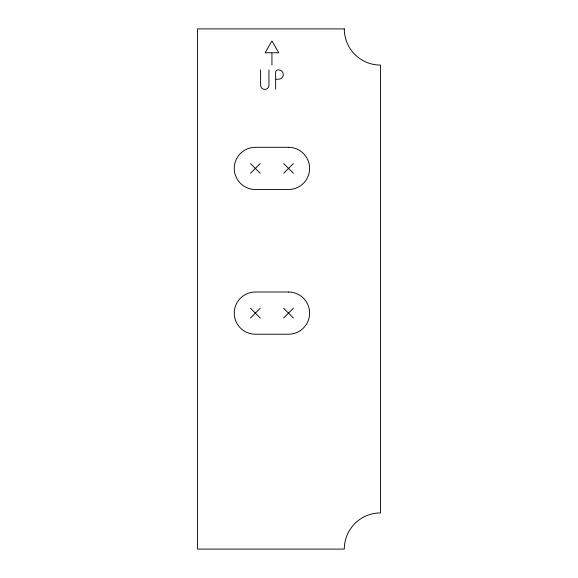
<?xml version="1.0" encoding="UTF-8"?>
<svg xmlns="http://www.w3.org/2000/svg" width="578" height="578" viewBox="0 0 578 578"><rect width="100%" height="100%" fill="white"/><g stroke="black" fill="none" stroke-linecap="round" stroke-linejoin="round"><path stroke-width="0.87" d="M250.491 173.284L260.23 163.545M283.646 173.284L293.386 163.545M250.491 317.987L260.23 308.247M283.646 317.987L293.386 308.247M271.458 52.786L265.107 52.786L271.935 40.959L278.769 52.786L271.935 52.786L271.935 65.076M276.132 79.2L278.618 79.2A4.646 4.646 0 0 0 283.271 74.548A4.646 4.646 0 0 0 278.618 69.902L277.91 69.902A2.261 2.261 0 0 0 275.648 72.156L275.648 89.193M283.646 163.545L293.386 173.284M250.491 163.545L260.23 173.284M283.646 308.247L293.386 317.987M250.491 308.247L260.23 317.987M268.951 69.902L268.951 85.233A4.169 4.169 0 0 1 264.775 89.402A4.169 4.169 0 0 1 260.606 85.233L260.606 69.902M344.286 28.9L197.539 28.9L197.539 549.1L344.286 549.1A36.176 36.176 0 0 1 380.461 512.924L380.461 65.076A36.176 36.176 0 0 1 344.286 28.9M288.516 147.311L255.36 147.311A21.104 21.104 0 0 0 234.256 168.415A21.104 21.104 0 0 0 255.36 189.519L288.516 189.519A21.104 21.104 0 0 0 309.62 168.415A21.104 21.104 0 0 0 288.516 147.311M288.516 292.013L255.36 292.013A21.104 21.104 0 0 0 234.256 313.117A21.104 21.104 0 0 0 255.36 334.221L288.516 334.221A21.104 21.104 0 0 0 309.62 313.117A21.104 21.104 0 0 0 288.516 292.013"/></g></svg>
